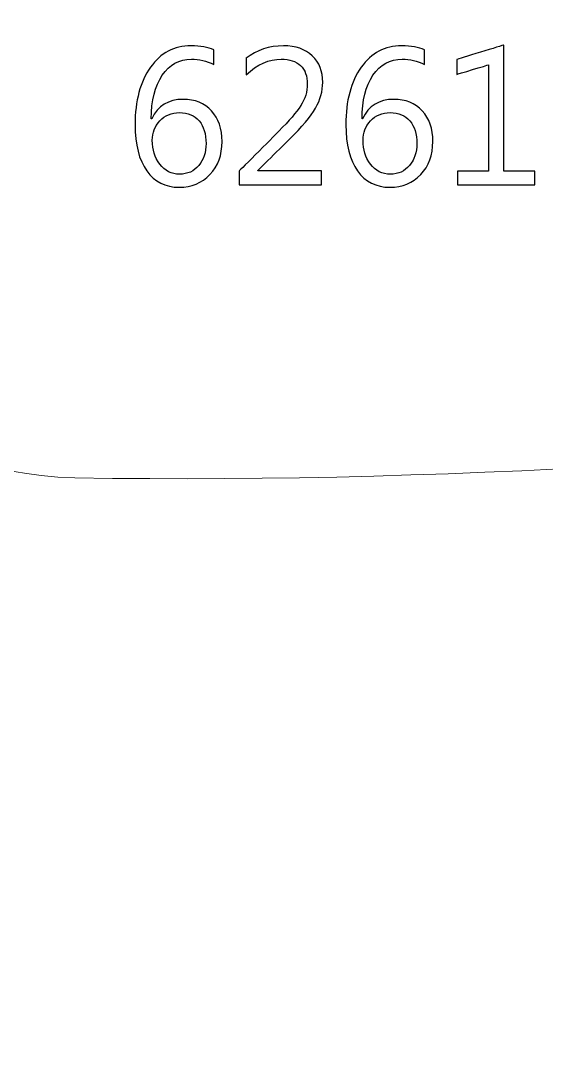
# Model space of a CAD drawing. Header units: centimetres. Extents: x -494 to 505, y -672 to 577.
# Drawn here: x 241.8 to 270.7, y -187.2 to -129.7 of the extents above; entities that cross this region are included whole.
import ezdxf

# ---------------------------------------------------------------- set-up
doc = ezdxf.new("R2010")
doc.units = ezdxf.units.CM
doc.header["$MEASUREMENT"] = 0
doc.layers.add('Camada 1', color=7, linetype='Continuous')
doc.layers.add('Camada 2', color=10, linetype='Continuous')

msp = doc.modelspace()

# ---------------------------------------------------------------- linework, layer by layer
at = {"layer": 'Camada 1', "lineweight": 9}
msp.add_open_spline([(182.78983, -289.325812), (182.329836, -291.53358), (181.676294, -292.996112), (180.507132, -295.900856), (180.507132, -295.900856), (177.908204, -303.485296), (176.42332, -307.8607), (184.4675, -310.828944), (184.4675, -310.828944), (188.601096, -312.03138), (192.080388, -313.343036), (195.019168, -314.746132), (195.019168, -314.746132), (209.705448, -320.820796), (210.408266, -342.718136), (204.780388, -357.439976), (204.780388, -357.439976), (200.739248, -364.026196), (206.49819, -371.974872), (211.99729, -370.13134), (211.99729, -370.13134), (211.99729, -370.13134), (267.020294, -351.921064), (267.020294, -351.921064), (267.020294, -351.921064), (265.436858, -345.949016), (263.81964, -340.168992), (261.691628, -334.19796), (261.691628, -334.19796), (261.691628, -334.19796), (247.889522, -339.847428), (247.889522, -339.847428), (247.889522, -339.847428), (247.889522, -339.847428), (245.159784, -332.06436), (245.159784, -332.06436), (245.159784, -332.06436), (245.159784, -332.06436), (258.900422, -326.126856), (258.900422, -326.126856), (258.900422, -326.126856), (255.91643, -319.662048), (253.357126, -313.510168), (250.05284, -307.368956), (250.05284, -307.368956), (250.05284, -307.368956), (235.854494, -315.215016), (235.854494, -315.215016), (235.854494, -315.215016), (235.854494, -315.215016), (231.603042, -308.164484), (231.603042, -308.164484), (231.603042, -308.164484), (231.603042, -308.164484), (245.712488, -300.023784), (245.712488, -300.023784), (245.712488, -300.023784), (242.475004, -294.545512), (239.409224, -289.87242), (235.99394, -284.899608), (235.99394, -284.899608), (235.99394, -284.899608), (222.90532, -293.546276), (222.90532, -293.546276), (222.90532, -293.546276), (222.90532, -293.546276), (218.431364, -286.746696), (218.431364, -286.746696), (218.431364, -286.746696), (218.431364, -286.746696), (230.724202, -278.40178), (230.724202, -278.40178), (230.724202, -278.40178), (227.071682, -273.320256), (223.679766, -267.88618), (220.318584, -262.6868), (220.318584, -262.6868), (220.318584, -262.6868), (206.901542, -270.924528), (206.901542, -270.924528), (206.901542, -270.924528), (206.901542, -270.924528), (203.266548, -263.775444), (203.266548, -263.775444), (203.266548, -263.775444), (203.266548, -263.775444), (216.520522, -255.081024), (216.520522, -255.081024), (216.520522, -255.081024), (203.73848, -229.9081), (221.170754, -210.7819), (240.487708, -206.680816), (240.487708, -206.680816), (281.752294, -198.37654), (317.23838, -202.109324), (355.214428, -222.74276), (355.214428, -222.74276), (380.998984, -236.086396), (406.434798, -252.030484), (431.664618, -268.072108), (431.664618, -268.072108), (447.13398, -276.452076), (457.795376, -284.673548), (475.474792, -290.712144), (475.474792, -290.712144), (480.967288, -292.402768), (484.084376, -293.40556), (486.148888, -292.320472), (486.148888, -292.320472), (494.367058, -279.025096), (499.34495, -259.396992), (498.30101, -215.25484), (498.30101, -215.25484), (495.513106, -177.25136), (492.695484, -158.525972), (484.29799, -145.308828), (484.29799, -145.308828), (471.084402, -137.859516), (427.983396, -139.22248), (370.712238, -144.892776), (370.712238, -144.892776), (330.730606, -147.85848), (288.910268, -155.543504), (244.769894, -154.824176), (244.769894, -154.824176), (224.85096, -154.182064), (209.7151, -128.42748), (190.253366, -98.993452), (190.253366, -98.993452), (179.69611, -100.730812), (171.077382, -99.020884), (165.424866, -94.19844), (165.424866, -94.19844), (159.956754, -88.855804), (156.890974, -82.534252), (157.003242, -75.060048), (157.003242, -75.060048), (157.026102, -72.926956), (155.536646, -72.14362), (153.171144, -73.001632), (153.171144, -73.001632), (124.564902, -78.87462), (97.43567, -82.195416), (72.464422, -82.006948), (72.464422, -82.006948), (72.464422, -82.006948), (55.998618, -82.304636), (55.998618, -82.304636), (55.998618, -82.304636), (33.274254, -82.729324), (19.306032, -86.980268), (15.682976, -101.128068), (15.682976, -101.128068), (14.84376, -105.245916), (15.028926, -133.020816), (14.989302, -138.365992), (14.989302, -138.365992), (14.989302, -138.365992), (15.079726, -194.315588), (15.079726, -194.315588), (15.079726, -194.315588), (15.079726, -194.315588), (66.976498, -194.3862), (66.976498, -194.3862), (66.976498, -194.3862), (66.976498, -194.3862), (66.896742, -202.649836), (66.896742, -202.649836), (66.896742, -202.649836), (66.896742, -202.649836), (15.069058, -202.792584), (15.069058, -202.792584), (15.069058, -202.792584), (15.069058, -202.792584), (15.30858, -272.434304), (15.30858, -272.434304), (15.30858, -272.434304), (15.30858, -272.434304), (30.27172, -273.937476), (30.27172, -273.937476), (30.27172, -273.937476), (30.27172, -273.937476), (37.548312, -233.120692), (37.548312, -233.120692), (37.548312, -233.120692), (37.548312, -233.120692), (83.984592, -239.984788), (83.984592, -239.984788), (83.984592, -239.984788), (83.984592, -239.984788), (76.346812, -279.314656), (76.346812, -279.314656), (76.346812, -279.314656), (76.346812, -279.314656), (100.76053, -281.826716), (100.76053, -281.826716), (100.76053, -281.826716), (100.873814, -272.07464), (102.001066, -262.795004), (104.431338, -254.207264), (104.431338, -254.207264), (107.706668, -242.851432), (111.736632, -234.28452), (117.738652, -232.335832), (117.738652, -232.335832), (117.738652, -232.335832), (166.705788, -232.341928), (166.705788, -232.341928), (166.705788, -232.341928), (170.196002, -232.524808), (171.763436, -238.12246), (170.609006, -246.8626), (170.609006, -246.8626), (169.687494, -256.330704), (163.103814, -264.16), (159.567626, -274.08124), (159.567626, -274.08124), (157.226508, -280.649172), (157.818836, -281.917648), (163.007294, -281.882596), (163.007294, -281.882596), (163.007294, -281.882596), (179.199286, -281.804364), (179.199286, -281.804364), (179.199286, -281.804364), (181.369716, -282.496768), (183.364124, -285.311088), (182.78983, -289.325812)], degree=3, knots=[0, 0, 0, 0, 0.017241379, 0.017241379, 0.017241379, 0.017241389, 0.034482759, 0.034482759, 0.034482759, 0.034482769, 0.051724138, 0.051724138, 0.051724138, 0.051724148, 0.068965517, 0.068965517, 0.068965517, 0.068965527, 0.086206897, 0.086206897, 0.086206897, 0.086206907, 0.103448276, 0.103448276, 0.103448276, 0.103448286, 0.120689655, 0.120689655, 0.120689655, 0.120689665, 0.137931034, 0.137931034, 0.137931034, 0.137931044, 0.155172414, 0.155172414, 0.155172414, 0.155172424, 0.172413793, 0.172413793, 0.172413793, 0.172413803, 0.189655172, 0.189655172, 0.189655172, 0.189655182, 0.206896552, 0.206896552, 0.206896552, 0.206896562, 0.224137931, 0.224137931, 0.224137931, 0.224137941, 0.24137931, 0.24137931, 0.24137931, 0.24137932, 0.25862069, 0.25862069, 0.25862069, 0.2586207, 0.275862069, 0.275862069, 0.275862069, 0.275862079, 0.293103448, 0.293103448, 0.293103448, 0.293103458, 0.310344828, 0.310344828, 0.310344828, 0.310344838, 0.327586207, 0.327586207, 0.327586207, 0.327586217, 0.344827586, 0.344827586, 0.344827586, 0.344827596, 0.362068966, 0.362068966, 0.362068966, 0.362068976, 0.379310345, 0.379310345, 0.379310345, 0.379310355, 0.396551724, 0.396551724, 0.396551724, 0.396551734, 0.413793103, 0.413793103, 0.413793103, 0.413793113, 0.431034483, 0.431034483, 0.431034483, 0.431034493, 0.448275862, 0.448275862, 0.448275862, 0.448275872, 0.465517241, 0.465517241, 0.465517241, 0.465517251, 0.482758621, 0.482758621, 0.482758621, 0.482758631, 0.5, 0.5, 0.5, 0.50000001, 0.517241379, 0.517241379, 0.517241379, 0.517241389, 0.534482759, 0.534482759, 0.534482759, 0.534482769, 0.551724138, 0.551724138, 0.551724138, 0.551724148, 0.568965517, 0.568965517, 0.568965517, 0.568965527, 0.586206897, 0.586206897, 0.586206897, 0.586206907, 0.603448276, 0.603448276, 0.603448276, 0.603448286, 0.620689655, 0.620689655, 0.620689655, 0.620689665, 0.637931034, 0.637931034, 0.637931034, 0.637931044, 0.655172414, 0.655172414, 0.655172414, 0.655172424, 0.672413793, 0.672413793, 0.672413793, 0.672413803, 0.689655172, 0.689655172, 0.689655172, 0.689655182, 0.706896552, 0.706896552, 0.706896552, 0.706896562, 0.724137931, 0.724137931, 0.724137931, 0.724137941, 0.74137931, 0.74137931, 0.74137931, 0.74137932, 0.75862069, 0.75862069, 0.75862069, 0.7586207, 0.775862069, 0.775862069, 0.775862069, 0.775862079, 0.793103448, 0.793103448, 0.793103448, 0.793103458, 0.810344828, 0.810344828, 0.810344828, 0.810344838, 0.827586207, 0.827586207, 0.827586207, 0.827586217, 0.844827586, 0.844827586, 0.844827586, 0.844827596, 0.862068966, 0.862068966, 0.862068966, 0.862068976, 0.879310345, 0.879310345, 0.879310345, 0.879310355, 0.896551724, 0.896551724, 0.896551724, 0.896551734, 0.913793103, 0.913793103, 0.913793103, 0.913793113, 0.931034483, 0.931034483, 0.931034483, 0.931034493, 0.948275862, 0.948275862, 0.948275862, 0.948275872, 0.965517241, 0.965517241, 0.965517241, 0.965517251, 1, 1, 1, 1], dxfattribs=at)
at = {"layer": 'Camada 2'}
for points, knots in [([(252.404118, -131.25831), (252.404118, -131.25831), (252.404118, -132.07365), (252.404118, -132.07365), (252.404118, -132.07365), (252.015244, -131.874768), (251.606812, -131.774438), (251.176536, -131.774438), (251.176536, -131.774438), (250.509786, -131.774438), (249.975878, -132.071872), (249.574304, -132.666994), (249.574304, -132.666994), (249.174762, -133.261862), (248.974102, -134.059422), (248.974102, -135.057642), (248.974102, -135.057642), (248.974102, -135.057642), (248.995438, -135.057642), (248.995438, -135.057642), (248.995438, -135.057642), (249.344942, -134.346188), (249.918474, -133.989572), (250.716034, -133.989572), (250.716034, -133.989572), (251.37364, -133.989572), (251.895102, -134.2009), (252.28423, -134.622032), (252.28423, -134.622032), (252.673104, -135.044942), (252.866652, -135.609584), (252.866652, -136.317482), (252.866652, -136.317482), (252.866652, -137.05586), (252.644402, -137.659872), (252.199902, -138.127486), (252.199902, -138.127486), (251.755402, -138.595354), (251.191014, -138.828272), (250.50623, -138.828272), (250.50623, -138.828272), (249.750072, -138.828272), (249.156728, -138.527282), (248.726706, -137.925048), (248.726706, -137.925048), (248.296684, -137.322814), (248.081546, -136.476994), (248.081546, -135.387334), (248.081546, -135.387334), (248.081546, -134.066534), (248.362978, -133.012688), (248.925588, -132.22605), (248.925588, -132.22605), (249.488452, -131.43738), (250.232164, -131.043172), (251.1552, -131.043172), (251.1552, -131.043172), (251.680218, -131.043172), (252.096016, -131.1148), (252.404118, -131.25831)], [0, 0, 0, 0, 0.0625, 0.0625, 0.0625, 0.06250001, 0.125, 0.125, 0.125, 0.12500001, 0.1875, 0.1875, 0.1875, 0.18750001, 0.25, 0.25, 0.25, 0.25000001, 0.3125, 0.3125, 0.3125, 0.31250001, 0.375, 0.375, 0.375, 0.37500001, 0.4375, 0.4375, 0.4375, 0.43750001, 0.5, 0.5, 0.5, 0.50000001, 0.5625, 0.5625, 0.5625, 0.56250001, 0.625, 0.625, 0.625, 0.62500001, 0.6875, 0.6875, 0.6875, 0.68750001, 0.75, 0.75, 0.75, 0.75000001, 0.8125, 0.8125, 0.8125, 0.81250001, 0.875, 0.875, 0.875, 0.87500001, 1, 1, 1, 1]), ([(258.339844, -138.69924), (258.339844, -138.69924), (253.802134, -138.69924), (253.802134, -138.69924), (253.802134, -138.69924), (253.802134, -138.69924), (253.802134, -137.935716), (253.802134, -137.935716), (253.802134, -137.935716), (253.802134, -137.935716), (255.995678, -135.73506), (255.995678, -135.73506), (255.995678, -135.73506), (256.55651, -135.174228), (256.956306, -134.708138), (257.194558, -134.335266), (257.194558, -134.335266), (257.434842, -133.962648), (257.55473, -133.562852), (257.55473, -133.139942), (257.55473, -133.139942), (257.55473, -132.706364), (257.431032, -132.369306), (257.182112, -132.131054), (257.182112, -132.131054), (256.932938, -131.892802), (256.579878, -131.774438), (256.121154, -131.774438), (256.121154, -131.774438), (255.44907, -131.774438), (254.805688, -132.061204), (254.18923, -132.634736), (254.18923, -132.634736), (254.18923, -132.634736), (254.18923, -131.731512), (254.18923, -131.731512), (254.18923, -131.731512), (254.776986, -131.272534), (255.461516, -131.043172), (256.241042, -131.043172), (256.241042, -131.043172), (256.913126, -131.043172), (257.441954, -131.226052), (257.827272, -131.58978), (257.827272, -131.58978), (258.21259, -131.953508), (258.40436, -132.442966), (258.40436, -133.055868), (258.40436, -133.055868), (258.40436, -133.53796), (258.271772, -134.010908), (258.004564, -134.471664), (258.004564, -134.471664), (257.739388, -134.932166), (257.260852, -135.50392), (256.570988, -136.186672), (256.570988, -136.186672), (256.570988, -136.186672), (254.83439, -137.903458), (254.83439, -137.903458), (254.83439, -137.903458), (254.83439, -137.903458), (254.83439, -137.925048), (254.83439, -137.925048), (254.83439, -137.925048), (254.83439, -137.925048), (258.339844, -137.925048), (258.339844, -137.925048), (258.339844, -137.925048), (258.339844, -137.925048), (258.339844, -138.69924), (258.339844, -138.69924)], [0, 0, 0, 0, 0.052631579, 0.052631579, 0.052631579, 0.052631589, 0.105263158, 0.105263158, 0.105263158, 0.105263168, 0.157894737, 0.157894737, 0.157894737, 0.157894747, 0.210526316, 0.210526316, 0.210526316, 0.210526326, 0.263157895, 0.263157895, 0.263157895, 0.263157905, 0.315789474, 0.315789474, 0.315789474, 0.315789484, 0.368421053, 0.368421053, 0.368421053, 0.368421063, 0.421052632, 0.421052632, 0.421052632, 0.421052642, 0.473684211, 0.473684211, 0.473684211, 0.473684221, 0.526315789, 0.526315789, 0.526315789, 0.526315799, 0.578947368, 0.578947368, 0.578947368, 0.578947378, 0.631578947, 0.631578947, 0.631578947, 0.631578957, 0.684210526, 0.684210526, 0.684210526, 0.684210536, 0.736842105, 0.736842105, 0.736842105, 0.736842115, 0.789473684, 0.789473684, 0.789473684, 0.789473694, 0.842105263, 0.842105263, 0.842105263, 0.842105273, 0.894736842, 0.894736842, 0.894736842, 0.894736852, 1, 1, 1, 1]), ([(263.995662, -131.25831), (263.995662, -131.25831), (263.995662, -132.07365), (263.995662, -132.07365), (263.995662, -132.07365), (263.606788, -131.874768), (263.198356, -131.774438), (262.76808, -131.774438), (262.76808, -131.774438), (262.10133, -131.774438), (261.567422, -132.071872), (261.165848, -132.666994), (261.165848, -132.666994), (260.766306, -133.261862), (260.565646, -134.059422), (260.565646, -135.057642), (260.565646, -135.057642), (260.565646, -135.057642), (260.586982, -135.057642), (260.586982, -135.057642), (260.586982, -135.057642), (260.936486, -134.346188), (261.510018, -133.989572), (262.307578, -133.989572), (262.307578, -133.989572), (262.965184, -133.989572), (263.486646, -134.2009), (263.875774, -134.622032), (263.875774, -134.622032), (264.264648, -135.044942), (264.458196, -135.609584), (264.458196, -136.317482), (264.458196, -136.317482), (264.458196, -137.05586), (264.235946, -137.659872), (263.791446, -138.127486), (263.791446, -138.127486), (263.346946, -138.595354), (262.782558, -138.828272), (262.097774, -138.828272), (262.097774, -138.828272), (261.341616, -138.828272), (260.748272, -138.527282), (260.31825, -137.925048), (260.31825, -137.925048), (259.888228, -137.322814), (259.67309, -136.476994), (259.67309, -135.387334), (259.67309, -135.387334), (259.67309, -134.066534), (259.954522, -133.012688), (260.517132, -132.22605), (260.517132, -132.22605), (261.079996, -131.43738), (261.823708, -131.043172), (262.746744, -131.043172), (262.746744, -131.043172), (263.271762, -131.043172), (263.68756, -131.1148), (263.995662, -131.25831)], [0, 0, 0, 0, 0.0625, 0.0625, 0.0625, 0.06250001, 0.125, 0.125, 0.125, 0.12500001, 0.1875, 0.1875, 0.1875, 0.18750001, 0.25, 0.25, 0.25, 0.25000001, 0.3125, 0.3125, 0.3125, 0.31250001, 0.375, 0.375, 0.375, 0.37500001, 0.4375, 0.4375, 0.4375, 0.43750001, 0.5, 0.5, 0.5, 0.50000001, 0.5625, 0.5625, 0.5625, 0.56250001, 0.625, 0.625, 0.625, 0.62500001, 0.6875, 0.6875, 0.6875, 0.68750001, 0.75, 0.75, 0.75, 0.75000001, 0.8125, 0.8125, 0.8125, 0.81250001, 0.875, 0.875, 0.875, 0.87500001, 1, 1, 1, 1]), ([(270.071088, -138.69924), (270.071088, -138.69924), (265.813032, -138.69924), (265.813032, -138.69924), (265.813032, -138.69924), (265.813032, -138.69924), (265.813032, -137.946638), (265.813032, -137.946638), (265.813032, -137.946638), (265.813032, -137.946638), (267.511784, -137.946638), (267.511784, -137.946638), (267.511784, -137.946638), (267.511784, -137.946638), (267.511784, -132.093462), (267.511784, -132.093462), (267.511784, -132.093462), (267.511784, -132.093462), (265.769852, -132.613146), (265.769852, -132.613146), (265.769852, -132.613146), (265.769852, -132.613146), (265.769852, -131.796028), (265.769852, -131.796028), (265.769852, -131.796028), (265.769852, -131.796028), (268.372082, -131.000246), (268.372082, -131.000246), (268.372082, -131.000246), (268.372082, -131.000246), (268.372082, -137.946638), (268.372082, -137.946638), (268.372082, -137.946638), (268.372082, -137.946638), (270.071088, -137.946638), (270.071088, -137.946638), (270.071088, -137.946638), (270.071088, -137.946638), (270.071088, -138.69924), (270.071088, -138.69924)], [0, 0, 0, 0, 0.090909091, 0.090909091, 0.090909091, 0.090909101, 0.181818182, 0.181818182, 0.181818182, 0.181818192, 0.272727273, 0.272727273, 0.272727273, 0.272727283, 0.363636364, 0.363636364, 0.363636364, 0.363636374, 0.454545455, 0.454545455, 0.454545455, 0.454545465, 0.545454545, 0.545454545, 0.545454545, 0.545454555, 0.636363636, 0.636363636, 0.636363636, 0.636363646, 0.727272727, 0.727272727, 0.727272727, 0.727272737, 0.818181818, 0.818181818, 0.818181818, 0.818181828, 1, 1, 1, 1]), ([(250.524264, -134.720584), (250.079764, -134.720584), (249.719592, -134.871206), (249.443494, -135.172196), (249.443494, -135.172196), (249.165872, -135.475218), (249.027696, -135.830056), (249.027696, -136.24052), (249.027696, -136.24052), (249.027696, -136.756648), (249.165872, -137.19556), (249.439938, -137.56132), (249.439938, -137.56132), (249.714258, -137.925048), (250.079764, -138.107928), (250.534932, -138.107928), (250.534932, -138.107928), (250.968764, -138.107928), (251.320046, -137.948416), (251.585222, -137.63117), (251.585222, -137.63117), (251.852176, -137.313924), (251.984764, -136.912604), (251.984764, -136.424924), (251.984764, -136.424924), (251.984764, -135.891016), (251.85751, -135.475218), (251.601224, -135.172196), (251.601224, -135.172196), (251.344938, -134.871206), (250.986544, -134.720584), (250.524264, -134.720584)], [0, 0, 0, 0, 0.111111111, 0.111111111, 0.111111111, 0.111111121, 0.222222222, 0.222222222, 0.222222222, 0.222222232, 0.333333333, 0.333333333, 0.333333333, 0.333333343, 0.444444444, 0.444444444, 0.444444444, 0.444444454, 0.555555556, 0.555555556, 0.555555556, 0.555555566, 0.666666667, 0.666666667, 0.666666667, 0.666666677, 0.777777778, 0.777777778, 0.777777778, 0.777777788, 1, 1, 1, 1]), ([(262.115808, -134.720584), (261.671308, -134.720584), (261.311136, -134.871206), (261.035038, -135.172196), (261.035038, -135.172196), (260.757416, -135.475218), (260.61924, -135.830056), (260.61924, -136.24052), (260.61924, -136.24052), (260.61924, -136.756648), (260.757416, -137.19556), (261.031482, -137.56132), (261.031482, -137.56132), (261.305802, -137.925048), (261.671308, -138.107928), (262.126476, -138.107928), (262.126476, -138.107928), (262.560308, -138.107928), (262.91159, -137.948416), (263.176766, -137.63117), (263.176766, -137.63117), (263.44372, -137.313924), (263.576308, -136.912604), (263.576308, -136.424924), (263.576308, -136.424924), (263.576308, -135.891016), (263.449054, -135.475218), (263.192768, -135.172196), (263.192768, -135.172196), (262.936482, -134.871206), (262.578088, -134.720584), (262.115808, -134.720584)], [0, 0, 0, 0, 0.111111111, 0.111111111, 0.111111111, 0.111111121, 0.222222222, 0.222222222, 0.222222222, 0.222222232, 0.333333333, 0.333333333, 0.333333333, 0.333333343, 0.444444444, 0.444444444, 0.444444444, 0.444444454, 0.555555556, 0.555555556, 0.555555556, 0.555555566, 0.666666667, 0.666666667, 0.666666667, 0.666666677, 0.777777778, 0.777777778, 0.777777778, 0.777777788, 1, 1, 1, 1])]:
    msp.add_open_spline(points, degree=3, knots=knots, dxfattribs=at)
at = {"layer": 'Camada 2', "lineweight": 9}
for points, knots in [([(252.404118, -131.25831), (252.404118, -131.25831), (252.404118, -132.07365), (252.404118, -132.07365), (252.404118, -132.07365), (252.015244, -131.874768), (251.606812, -131.774438), (251.176536, -131.774438), (251.176536, -131.774438), (250.509786, -131.774438), (249.975878, -132.071872), (249.574304, -132.666994), (249.574304, -132.666994), (249.174762, -133.261862), (248.974102, -134.059422), (248.974102, -135.057642), (248.974102, -135.057642), (248.974102, -135.057642), (248.995438, -135.057642), (248.995438, -135.057642), (248.995438, -135.057642), (249.344942, -134.346188), (249.918474, -133.989572), (250.716034, -133.989572), (250.716034, -133.989572), (251.37364, -133.989572), (251.895102, -134.2009), (252.28423, -134.622032), (252.28423, -134.622032), (252.673104, -135.044942), (252.866652, -135.609584), (252.866652, -136.317482), (252.866652, -136.317482), (252.866652, -137.05586), (252.644402, -137.659872), (252.199902, -138.127486), (252.199902, -138.127486), (251.755402, -138.595354), (251.191014, -138.828272), (250.50623, -138.828272), (250.50623, -138.828272), (249.750072, -138.828272), (249.156728, -138.527282), (248.726706, -137.925048), (248.726706, -137.925048), (248.296684, -137.322814), (248.081546, -136.476994), (248.081546, -135.387334), (248.081546, -135.387334), (248.081546, -134.066534), (248.362978, -133.012688), (248.925588, -132.22605), (248.925588, -132.22605), (249.488452, -131.43738), (250.232164, -131.043172), (251.1552, -131.043172), (251.1552, -131.043172), (251.680218, -131.043172), (252.096016, -131.1148), (252.404118, -131.25831)], [0, 0, 0, 0, 0.0625, 0.0625, 0.0625, 0.06250001, 0.125, 0.125, 0.125, 0.12500001, 0.1875, 0.1875, 0.1875, 0.18750001, 0.25, 0.25, 0.25, 0.25000001, 0.3125, 0.3125, 0.3125, 0.31250001, 0.375, 0.375, 0.375, 0.37500001, 0.4375, 0.4375, 0.4375, 0.43750001, 0.5, 0.5, 0.5, 0.50000001, 0.5625, 0.5625, 0.5625, 0.56250001, 0.625, 0.625, 0.625, 0.62500001, 0.6875, 0.6875, 0.6875, 0.68750001, 0.75, 0.75, 0.75, 0.75000001, 0.8125, 0.8125, 0.8125, 0.81250001, 0.875, 0.875, 0.875, 0.87500001, 1, 1, 1, 1]), ([(258.339844, -138.69924), (258.339844, -138.69924), (253.802134, -138.69924), (253.802134, -138.69924), (253.802134, -138.69924), (253.802134, -138.69924), (253.802134, -137.935716), (253.802134, -137.935716), (253.802134, -137.935716), (253.802134, -137.935716), (255.995678, -135.73506), (255.995678, -135.73506), (255.995678, -135.73506), (256.55651, -135.174228), (256.956306, -134.708138), (257.194558, -134.335266), (257.194558, -134.335266), (257.434842, -133.962648), (257.55473, -133.562852), (257.55473, -133.139942), (257.55473, -133.139942), (257.55473, -132.706364), (257.431032, -132.369306), (257.182112, -132.131054), (257.182112, -132.131054), (256.932938, -131.892802), (256.579878, -131.774438), (256.121154, -131.774438), (256.121154, -131.774438), (255.44907, -131.774438), (254.805688, -132.061204), (254.18923, -132.634736), (254.18923, -132.634736), (254.18923, -132.634736), (254.18923, -131.731512), (254.18923, -131.731512), (254.18923, -131.731512), (254.776986, -131.272534), (255.461516, -131.043172), (256.241042, -131.043172), (256.241042, -131.043172), (256.913126, -131.043172), (257.441954, -131.226052), (257.827272, -131.58978), (257.827272, -131.58978), (258.21259, -131.953508), (258.40436, -132.442966), (258.40436, -133.055868), (258.40436, -133.055868), (258.40436, -133.53796), (258.271772, -134.010908), (258.004564, -134.471664), (258.004564, -134.471664), (257.739388, -134.932166), (257.260852, -135.50392), (256.570988, -136.186672), (256.570988, -136.186672), (256.570988, -136.186672), (254.83439, -137.903458), (254.83439, -137.903458), (254.83439, -137.903458), (254.83439, -137.903458), (254.83439, -137.925048), (254.83439, -137.925048), (254.83439, -137.925048), (254.83439, -137.925048), (258.339844, -137.925048), (258.339844, -137.925048), (258.339844, -137.925048), (258.339844, -137.925048), (258.339844, -138.69924), (258.339844, -138.69924)], [0, 0, 0, 0, 0.052631579, 0.052631579, 0.052631579, 0.052631589, 0.105263158, 0.105263158, 0.105263158, 0.105263168, 0.157894737, 0.157894737, 0.157894737, 0.157894747, 0.210526316, 0.210526316, 0.210526316, 0.210526326, 0.263157895, 0.263157895, 0.263157895, 0.263157905, 0.315789474, 0.315789474, 0.315789474, 0.315789484, 0.368421053, 0.368421053, 0.368421053, 0.368421063, 0.421052632, 0.421052632, 0.421052632, 0.421052642, 0.473684211, 0.473684211, 0.473684211, 0.473684221, 0.526315789, 0.526315789, 0.526315789, 0.526315799, 0.578947368, 0.578947368, 0.578947368, 0.578947378, 0.631578947, 0.631578947, 0.631578947, 0.631578957, 0.684210526, 0.684210526, 0.684210526, 0.684210536, 0.736842105, 0.736842105, 0.736842105, 0.736842115, 0.789473684, 0.789473684, 0.789473684, 0.789473694, 0.842105263, 0.842105263, 0.842105263, 0.842105273, 0.894736842, 0.894736842, 0.894736842, 0.894736852, 1, 1, 1, 1]), ([(263.995662, -131.25831), (263.995662, -131.25831), (263.995662, -132.07365), (263.995662, -132.07365), (263.995662, -132.07365), (263.606788, -131.874768), (263.198356, -131.774438), (262.76808, -131.774438), (262.76808, -131.774438), (262.10133, -131.774438), (261.567422, -132.071872), (261.165848, -132.666994), (261.165848, -132.666994), (260.766306, -133.261862), (260.565646, -134.059422), (260.565646, -135.057642), (260.565646, -135.057642), (260.565646, -135.057642), (260.586982, -135.057642), (260.586982, -135.057642), (260.586982, -135.057642), (260.936486, -134.346188), (261.510018, -133.989572), (262.307578, -133.989572), (262.307578, -133.989572), (262.965184, -133.989572), (263.486646, -134.2009), (263.875774, -134.622032), (263.875774, -134.622032), (264.264648, -135.044942), (264.458196, -135.609584), (264.458196, -136.317482), (264.458196, -136.317482), (264.458196, -137.05586), (264.235946, -137.659872), (263.791446, -138.127486), (263.791446, -138.127486), (263.346946, -138.595354), (262.782558, -138.828272), (262.097774, -138.828272), (262.097774, -138.828272), (261.341616, -138.828272), (260.748272, -138.527282), (260.31825, -137.925048), (260.31825, -137.925048), (259.888228, -137.322814), (259.67309, -136.476994), (259.67309, -135.387334), (259.67309, -135.387334), (259.67309, -134.066534), (259.954522, -133.012688), (260.517132, -132.22605), (260.517132, -132.22605), (261.079996, -131.43738), (261.823708, -131.043172), (262.746744, -131.043172), (262.746744, -131.043172), (263.271762, -131.043172), (263.68756, -131.1148), (263.995662, -131.25831)], [0, 0, 0, 0, 0.0625, 0.0625, 0.0625, 0.06250001, 0.125, 0.125, 0.125, 0.12500001, 0.1875, 0.1875, 0.1875, 0.18750001, 0.25, 0.25, 0.25, 0.25000001, 0.3125, 0.3125, 0.3125, 0.31250001, 0.375, 0.375, 0.375, 0.37500001, 0.4375, 0.4375, 0.4375, 0.43750001, 0.5, 0.5, 0.5, 0.50000001, 0.5625, 0.5625, 0.5625, 0.56250001, 0.625, 0.625, 0.625, 0.62500001, 0.6875, 0.6875, 0.6875, 0.68750001, 0.75, 0.75, 0.75, 0.75000001, 0.8125, 0.8125, 0.8125, 0.81250001, 0.875, 0.875, 0.875, 0.87500001, 1, 1, 1, 1]), ([(270.071088, -138.69924), (270.071088, -138.69924), (265.813032, -138.69924), (265.813032, -138.69924), (265.813032, -138.69924), (265.813032, -138.69924), (265.813032, -137.946638), (265.813032, -137.946638), (265.813032, -137.946638), (265.813032, -137.946638), (267.511784, -137.946638), (267.511784, -137.946638), (267.511784, -137.946638), (267.511784, -137.946638), (267.511784, -132.093462), (267.511784, -132.093462), (267.511784, -132.093462), (267.511784, -132.093462), (265.769852, -132.613146), (265.769852, -132.613146), (265.769852, -132.613146), (265.769852, -132.613146), (265.769852, -131.796028), (265.769852, -131.796028), (265.769852, -131.796028), (265.769852, -131.796028), (268.372082, -131.000246), (268.372082, -131.000246), (268.372082, -131.000246), (268.372082, -131.000246), (268.372082, -137.946638), (268.372082, -137.946638), (268.372082, -137.946638), (268.372082, -137.946638), (270.071088, -137.946638), (270.071088, -137.946638), (270.071088, -137.946638), (270.071088, -137.946638), (270.071088, -138.69924), (270.071088, -138.69924)], [0, 0, 0, 0, 0.090909091, 0.090909091, 0.090909091, 0.090909101, 0.181818182, 0.181818182, 0.181818182, 0.181818192, 0.272727273, 0.272727273, 0.272727273, 0.272727283, 0.363636364, 0.363636364, 0.363636364, 0.363636374, 0.454545455, 0.454545455, 0.454545455, 0.454545465, 0.545454545, 0.545454545, 0.545454545, 0.545454555, 0.636363636, 0.636363636, 0.636363636, 0.636363646, 0.727272727, 0.727272727, 0.727272727, 0.727272737, 0.818181818, 0.818181818, 0.818181818, 0.818181828, 1, 1, 1, 1]), ([(250.524264, -134.720584), (250.079764, -134.720584), (249.719592, -134.871206), (249.443494, -135.172196), (249.443494, -135.172196), (249.165872, -135.475218), (249.027696, -135.830056), (249.027696, -136.24052), (249.027696, -136.24052), (249.027696, -136.756648), (249.165872, -137.19556), (249.439938, -137.56132), (249.439938, -137.56132), (249.714258, -137.925048), (250.079764, -138.107928), (250.534932, -138.107928), (250.534932, -138.107928), (250.968764, -138.107928), (251.320046, -137.948416), (251.585222, -137.63117), (251.585222, -137.63117), (251.852176, -137.313924), (251.984764, -136.912604), (251.984764, -136.424924), (251.984764, -136.424924), (251.984764, -135.891016), (251.85751, -135.475218), (251.601224, -135.172196), (251.601224, -135.172196), (251.344938, -134.871206), (250.986544, -134.720584), (250.524264, -134.720584)], [0, 0, 0, 0, 0.111111111, 0.111111111, 0.111111111, 0.111111121, 0.222222222, 0.222222222, 0.222222222, 0.222222232, 0.333333333, 0.333333333, 0.333333333, 0.333333343, 0.444444444, 0.444444444, 0.444444444, 0.444444454, 0.555555556, 0.555555556, 0.555555556, 0.555555566, 0.666666667, 0.666666667, 0.666666667, 0.666666677, 0.777777778, 0.777777778, 0.777777778, 0.777777788, 1, 1, 1, 1]), ([(262.115808, -134.720584), (261.671308, -134.720584), (261.311136, -134.871206), (261.035038, -135.172196), (261.035038, -135.172196), (260.757416, -135.475218), (260.61924, -135.830056), (260.61924, -136.24052), (260.61924, -136.24052), (260.61924, -136.756648), (260.757416, -137.19556), (261.031482, -137.56132), (261.031482, -137.56132), (261.305802, -137.925048), (261.671308, -138.107928), (262.126476, -138.107928), (262.126476, -138.107928), (262.560308, -138.107928), (262.91159, -137.948416), (263.176766, -137.63117), (263.176766, -137.63117), (263.44372, -137.313924), (263.576308, -136.912604), (263.576308, -136.424924), (263.576308, -136.424924), (263.576308, -135.891016), (263.449054, -135.475218), (263.192768, -135.172196), (263.192768, -135.172196), (262.936482, -134.871206), (262.578088, -134.720584), (262.115808, -134.720584)], [0, 0, 0, 0, 0.111111111, 0.111111111, 0.111111111, 0.111111121, 0.222222222, 0.222222222, 0.222222222, 0.222222232, 0.333333333, 0.333333333, 0.333333333, 0.333333343, 0.444444444, 0.444444444, 0.444444444, 0.444444454, 0.555555556, 0.555555556, 0.555555556, 0.555555566, 0.666666667, 0.666666667, 0.666666667, 0.666666677, 0.777777778, 0.777777778, 0.777777778, 0.777777788, 1, 1, 1, 1])]:
    msp.add_open_spline(points, degree=3, knots=knots, dxfattribs=at)

doc.saveas('drawing.dxf')
